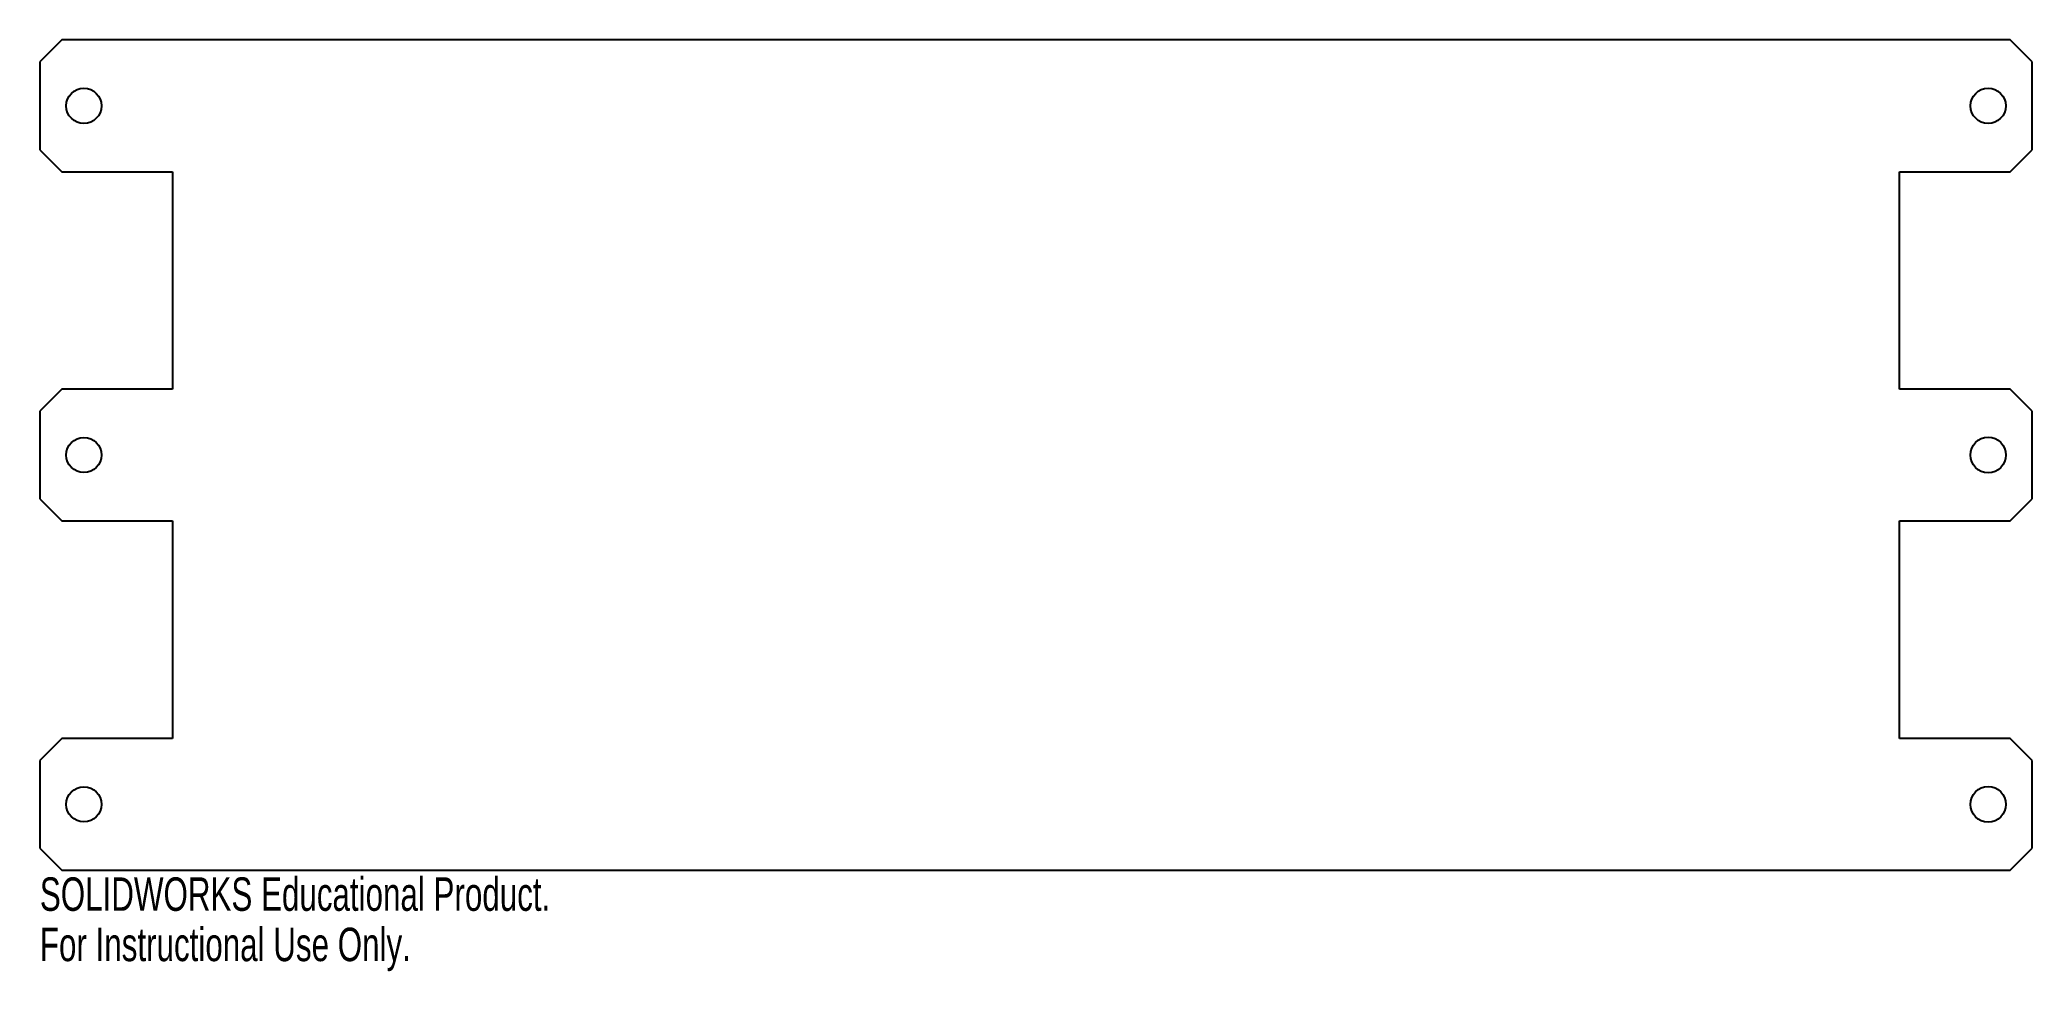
# Model space of a CAD drawing. Header units: inches. Extents: x -0.8 to 10.6, y -0.6 to 4.7.
import ezdxf

# ---------------------------------------------------------------- set-up
doc = ezdxf.new("R2010")
doc.units = ezdxf.units.IN
doc.header["$MEASUREMENT"] = 0
doc.styles.add('SLDTEXTSTYLE0', font='TXT', dxfattribs={"width": 0.7})

msp = doc.modelspace()

# ---------------------------------------------------------------- linework, layer by layer
at = {"color": 7, "linetype": 'Continuous', "lineweight": 25}
for p, q in [((-0.628, 4.721), (-0.753, 4.596)), ((10.445, 4.721), (-0.628, 4.721)), ((10.57, 4.596), (10.445, 4.721)), ((-0.753, 4.596), (-0.753, 4.096)), ((10.57, 4.096), (10.57, 4.596)), ((-0.753, 4.096), (-0.628, 3.971)), ((10.445, 3.971), (10.57, 4.096)), ((-0.628, 3.971), (0, 3.971)), ((0, 3.971), (0, 2.735)), ((9.817, 3.971), (10.445, 3.971)), ((9.817, 2.735), (9.817, 3.971)), ((-0.628, 2.735), (-0.753, 2.61)), ((0, 2.735), (-0.628, 2.735)), ((10.445, 2.735), (9.817, 2.735)), ((10.57, 2.61), (10.445, 2.735)), ((-0.753, 2.61), (-0.753, 2.111)), ((10.57, 2.111), (10.57, 2.61)), ((-0.753, 2.111), (-0.628, 1.986)), ((10.445, 1.986), (10.57, 2.111)), ((-0.628, 1.986), (0, 1.986)), ((0, 1.986), (0, 0.75)), ((9.817, 1.986), (10.445, 1.986)), ((9.817, 0.75), (9.817, 1.986)), ((-0.628, 0.75), (-0.753, 0.625)), ((0, 0.75), (-0.628, 0.75)), ((10.445, 0.75), (9.817, 0.75)), ((10.57, 0.625), (10.445, 0.75)), ((-0.753, 0.625), (-0.753, 0.125)), ((10.57, 0.125), (10.57, 0.625)), ((-0.753, 0.125), (-0.628, 0)), ((10.445, 0), (10.57, 0.125)), ((-0.628, 0), (10.445, 0))]:
    msp.add_line(p, q, dxfattribs=at)
for centre, radius in [((-0.503, 4.346), 0.1), ((10.32, 4.346), 0.1), ((-0.503, 2.361), 0.1), ((10.32, 2.361), 0.101), ((-0.503, 0.375), 0.1), ((10.32, 0.375), 0.101)]:
    msp.add_circle(centre, radius, dxfattribs=at)

# ---------------------------------------------------------------- texts
at = {"color": 7, "linetype": 'Continuous', "char_height": 0.1903, "attachment_point": 1, "style": 'SLDTEXTSTYLE0'}
for s, insert in [('SOLIDWORKS Educational Product.', (-0.753, -0.04)), ('For Instructional Use Only.', (-0.753, -0.326))]:
    msp.add_mtext(s, dxfattribs=dict(at, insert=insert))

doc.saveas('drawing.dxf')
